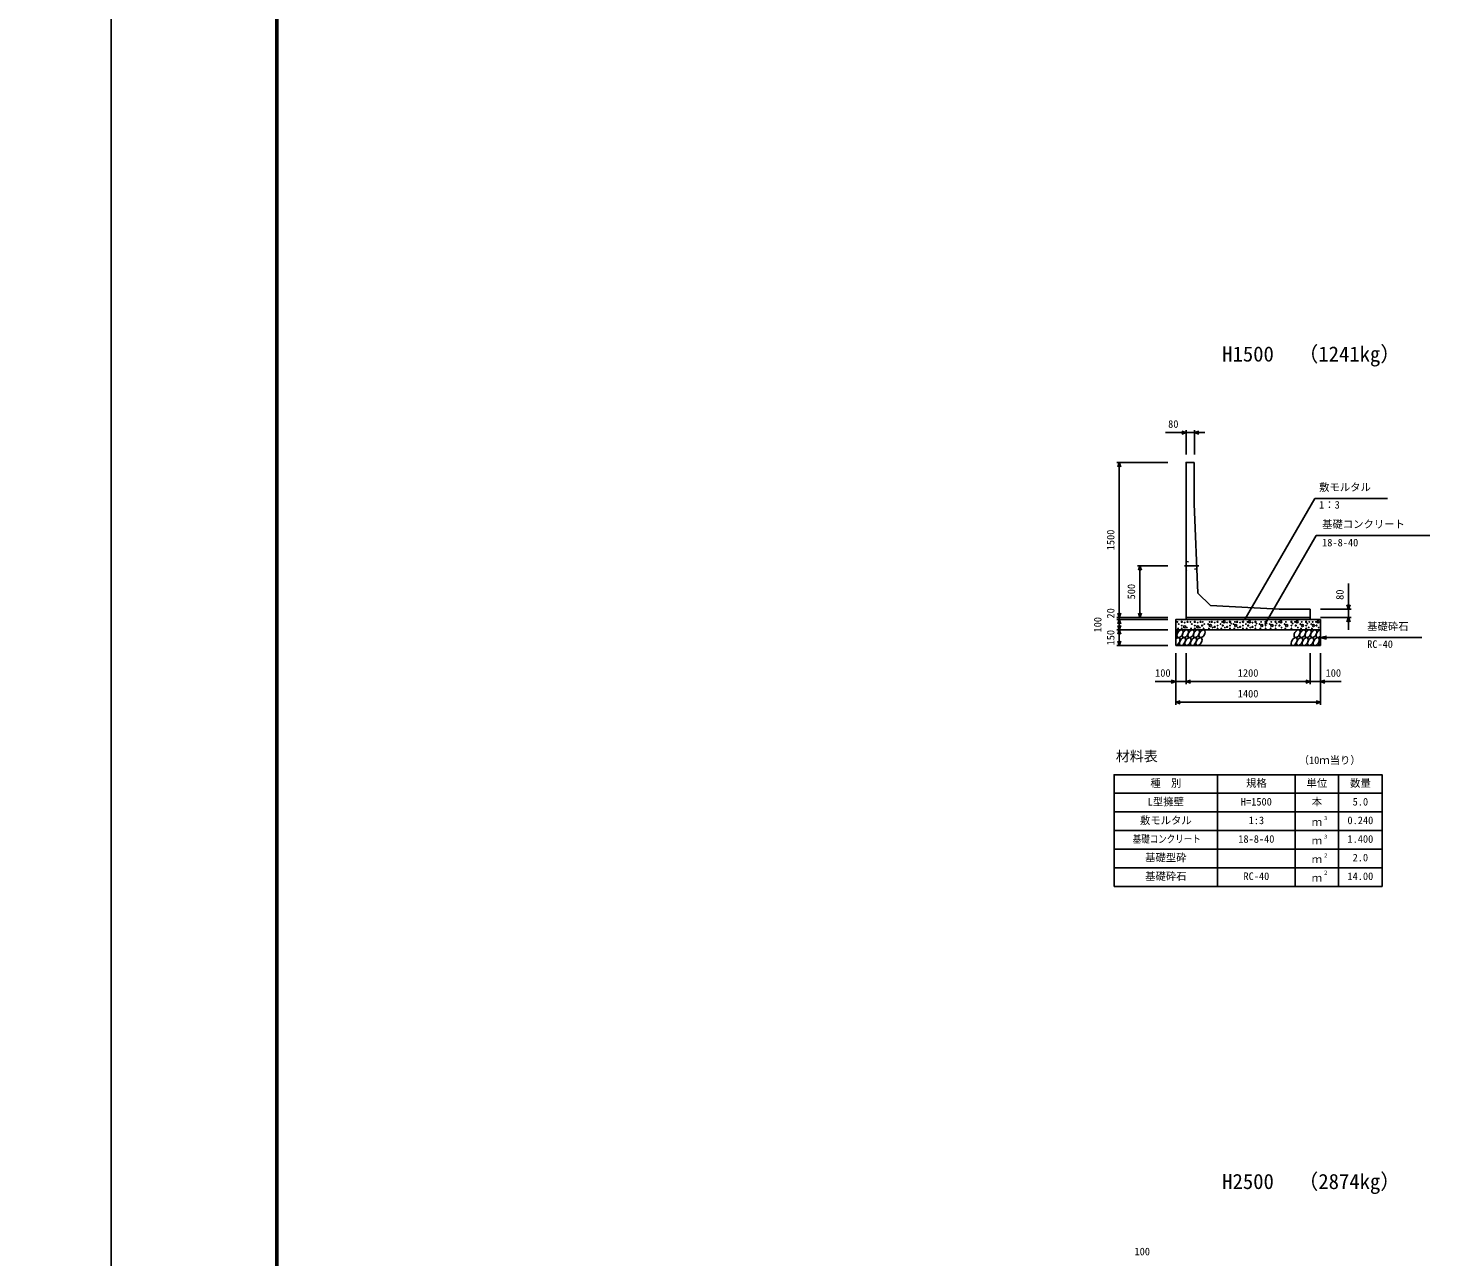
# Model space of a CAD drawing. Units: millimetres, scale not verified. Extents: x -67200 to 67200, y -23760 to 23760.
# Drawn here: x -800 to 12990, y 16 to 11888 of the extents above; entities that cross this region are included whole.
import ezdxf
from ezdxf.enums import TextEntityAlignment as Align

# ---------------------------------------------------------------- set-up
doc = ezdxf.new("R2010")
doc.units = ezdxf.units.MM
doc.header["$LTSCALE"] = 80
doc.linetypes.add('CHAIN1', pattern=[8, 5, -1, 1, -1])
doc.linetypes.add('DOTTED', pattern=[1.75, 0.25, -1.5])
for name, color, linetype, lineweight in [('0-0_CENTER', 7, 'CHAIN1', 25), ('0-1_DIM', 7, 'Continuous', 25), ('0-2_Defpoints', 5, 'Continuous', 25), ('0-3_HATCH', 6, 'Continuous', 25), ('0-4_HYO', 3, 'Continuous', 25), ('0-5_HYO2', 4, 'Continuous', 25), ('0-6_OUTLINE', 1, 'Continuous', 25), ('0-7_OUTLINE2', 4, 'DOTTED', 25), ('0-8_TXT', 7, 'Continuous', 25), ('0-9_WAKU', 3, 'Continuous', 25)]:
    doc.layers.add(name, color=color, linetype=linetype, lineweight=lineweight)
doc.styles.add('ＭＳ ゴシック', font='')
doc.styles.get('ＭＳ ゴシック').set_extended_font_data('MS Gothic')

msp = doc.modelspace()

# ---------------------------------------------------------------- linework, layer by layer
at = {"layer": '0-0_CENTER'}
msp.add_line((10372.19, 6694.21), (10509.06, 6694.21), dxfattribs=at)
at = {"layer": '0-1_DIM'}
for p, q in [((10386.61, 8006.1), (10386.61, 7769.21)), ((10466.61, 8006.1), (10466.61, 7769.21)), ((10187.06, 7981.1), (10386.61, 7981.1)), ((10466.61, 7981.1), (10386.61, 7981.1)), ((10466.61, 7981.1), (10566.61, 7981.1)), ((9715.89, 7694.21), (10210.89, 7694.21)), ((9740.89, 6194.21), (9740.89, 7694.21)), ((10958.04, 6182.31), (11629.31, 7344.99)), ((12331.72, 7344.99), (11629.31, 7344.99)), ((11147.52, 6127.92), (11643.79, 6987.48)), ((12743.33, 6987.48), (11643.79, 6987.48)), ((9915.89, 6694.21), (10210.89, 6694.21)), ((9940.89, 6694.21), (9940.89, 6194.21)), ((11955.89, 6274.21), (11955.89, 6521.9)), ((11980.89, 6274.21), (11685.89, 6274.21)), ((11955.89, 6274.21), (11955.89, 6194.21)), ((9715.89, 6194.21), (10210.89, 6194.21)), ((9715.89, 6174.21), (10210.89, 6174.21)), ((9715.89, 6074.21), (10210.89, 6074.21)), ((9740.89, 6194.21), (9740.89, 6174.21)), ((9740.89, 6174.21), (9740.89, 6074.21)), ((9740.89, 6074.21), (9740.89, 5924.21)), ((11980.89, 6194.21), (11685.89, 6194.21)), ((11955.89, 6074.21), (11955.89, 6194.21)), ((11685.89, 5999.21), (11743.85, 6014.74)), ((12666.21, 5999.21), (11685.89, 5999.21)), ((11685.89, 5999.21), (11743.85, 5983.68)), ((9715.89, 5924.21), (10210.89, 5924.21)), ((10285.89, 5349.21), (10285.89, 5849.21)), ((10385.89, 5549.21), (10385.89, 5849.21)), ((11585.89, 5549.21), (11585.89, 5849.21)), ((11585.89, 5549.21), (11585.89, 5849.21)), ((11685.89, 5349.21), (11685.89, 5849.21)), ((10086.35, 5574.21), (10285.89, 5574.21)), ((10385.89, 5574.21), (10285.89, 5574.21)), ((11585.89, 5574.21), (10385.89, 5574.21)), ((11685.89, 5574.21), (11585.89, 5574.21)), ((11885.44, 5574.21), (11685.89, 5574.21)), ((11685.89, 5374.21), (10285.89, 5374.21))]:
    msp.add_line(p, q, dxfattribs=at)
for points in [[(10344.32, 7996.49), (10386.61, 7981.1), (10344.32, 7965.71)], [(10508.89, 7996.49), (10466.61, 7981.1), (10508.89, 7965.71)], [(9756.28, 7651.92), (9740.89, 7694.21), (9725.5, 7651.92)], [(9956.28, 6651.92), (9940.89, 6694.21), (9925.5, 6651.92)], [(9756.28, 6236.49), (9740.89, 6194.21), (9725.5, 6236.49)], [(9956.28, 6236.49), (9940.89, 6194.21), (9925.5, 6236.49)], [(11940.5, 6316.49), (11955.89, 6274.21), (11971.28, 6316.49)], [(9756.28, 6131.92), (9740.89, 6174.21), (9725.5, 6131.92)], [(9756.28, 6116.49), (9740.89, 6074.21), (9725.5, 6116.49)], [(9756.28, 6031.92), (9740.89, 6074.21), (9725.5, 6031.92)], [(11940.5, 6151.92), (11955.89, 6194.21), (11971.28, 6151.92)], [(9756.28, 5966.49), (9740.89, 5924.21), (9725.5, 5966.49)], [(10243.61, 5589.6), (10285.89, 5574.21), (10243.61, 5558.82)], [(10428.18, 5589.6), (10385.89, 5574.21), (10428.18, 5558.82)], [(11543.61, 5589.6), (11585.89, 5574.21), (11543.61, 5558.82)], [(11728.18, 5589.6), (11685.89, 5574.21), (11728.18, 5558.82)], [(10328.18, 5389.6), (10285.89, 5374.21), (10328.18, 5358.82)], [(11643.61, 5389.6), (11685.89, 5374.21), (11643.61, 5358.82)]]:
    msp.add_lwpolyline(points, dxfattribs=at)
at = {"layer": '0-2_Defpoints'}
for points in [[(-67200, -23760), (0, -23760), (0, 23760), (-67200, 23760)], [(0, -23760), (67200, -23760), (67200, 23760), (0, 23760)]]:
    msp.add_lwpolyline(points, close=True, dxfattribs=at)
at = {"layer": '0-3_HATCH'}
for centre, radius in [((10301.86, 6151.38), 2.5), ((10308.87, 6088.35), 2.5), ((10315.88, 6130.37), 2.5), ((10344.75, 6152.26), 5), ((10344.75, 6116.37), 2.5), ((10344.75, 6088.35), 2.5), ((10372.79, 6103.23), 10), ((10372.79, 6144.38), 2.5), ((10393.82, 6096.23), 2.5), ((10400.83, 6151.38), 5), ((10427.97, 6151.38), 2.5), ((10434.97, 6088.35), 2.5), ((10441.98, 6130.37), 2.5), ((10470.86, 6152.26), 5), ((10470.86, 6116.37), 2.5), ((10470.86, 6088.35), 2.5), ((10498.9, 6103.23), 10), ((10498.9, 6144.38), 2.5), ((10519.93, 6096.23), 2.5), ((10526.93, 6151.38), 5), ((10540.95, 6116.37), 5), ((10547.97, 6151.38), 2.5), ((10554.97, 6088.35), 2.5), ((10561.98, 6130.37), 2.5), ((10599.8, 6130.37), 2.5), ((10606.81, 6088.35), 2.5), ((10620.83, 6116.37), 10), ((10613.82, 6151.38), 2.5), ((10634.85, 6151.38), 5), ((10641.86, 6096.23), 2.5), ((10662.89, 6103.23), 5), ((10662.89, 6144.38), 2.5), ((10690.93, 6152.26), 5), ((10690.93, 6116.37), 2.5), ((10690.93, 6088.35), 2.5), ((10719.8, 6130.37), 2.5), ((10726.81, 6088.35), 2.5), ((10733.82, 6151.38), 2.5), ((10740.83, 6116.37), 5), ((10754.85, 6151.38), 10), ((10761.86, 6096.23), 2.5), ((10782.89, 6103.23), 5), ((10782.89, 6144.38), 2.5), ((10810.93, 6152.26), 5), ((10810.93, 6116.37), 2.5), ((10810.93, 6088.35), 2.5), ((10822.27, 6134.69), 2.5), ((10845.03, 6130.37), 2.5), ((10852.04, 6088.35), 2.5), ((10866.06, 6116.37), 10), ((10859.04, 6151.38), 2.5), ((10880.08, 6151.38), 5), ((10887.08, 6096.23), 2.5), ((10908.11, 6103.23), 5), ((10908.11, 6144.38), 2.5), ((10936.15, 6152.26), 5), ((10936.15, 6116.37), 2.5), ((10936.15, 6088.35), 2.5), ((10965.03, 6130.37), 2.5), ((10972.04, 6088.35), 2.5), ((10979.04, 6151.38), 2.5), ((10986.06, 6116.37), 5), ((11000.08, 6151.38), 10), ((11007.08, 6096.23), 2.5), ((11028.11, 6103.23), 5), ((11028.11, 6144.38), 2.5), ((11056.15, 6152.26), 5), ((11056.15, 6116.37), 2.5), ((11056.15, 6088.35), 2.5), ((11067.49, 6134.69), 2.5), ((11096.95, 6130.37), 2.5), ((11103.96, 6088.35), 2.5), ((11117.98, 6116.37), 10), ((11110.97, 6151.38), 2.5), ((11154.59, 6152.26), 5), ((11154.59, 6116.37), 2.5), ((11154.59, 6088.35), 2.5), ((11165.93, 6134.69), 2.5), ((11195.39, 6130.37), 2.5), ((11202.4, 6088.35), 2.5), ((11216.42, 6116.37), 10), ((11209.41, 6151.38), 2.5), ((11251.58, 6152.26), 5), ((11251.58, 6116.37), 2.5), ((11251.58, 6088.35), 2.5), ((11262.92, 6134.69), 2.5), ((11281.28, 6151.38), 2.5), ((11288.29, 6116.37), 5), ((11302.31, 6151.38), 10), ((11309.32, 6096.23), 2.5), ((11337.66, 6130.37), 2.5), ((11344.67, 6088.35), 2.5), ((11358.69, 6116.37), 10), ((11351.68, 6151.38), 2.5), ((11404.97, 6152.26), 5), ((11404.97, 6116.37), 2.5), ((11404.97, 6088.35), 2.5), ((11416.31, 6134.69), 2.5), ((11438.94, 6151.38), 2.5), ((11445.95, 6116.37), 5), ((11459.97, 6151.38), 10), ((11466.98, 6096.23), 2.5), ((11490.64, 6130.37), 2.5), ((11497.65, 6088.35), 2.5), ((11511.67, 6116.37), 10), ((11504.65, 6151.38), 2.5), ((11546.83, 6152.26), 5), ((11546.83, 6116.37), 2.5), ((11546.83, 6088.35), 2.5), ((11558.17, 6134.69), 2.5), ((11571.49, 6098.02), 2.5), ((11576.53, 6151.38), 2.5), ((11595.76, 6130.37), 2.5), ((11602.77, 6088.35), 2.5), ((11616.79, 6116.37), 10), ((11609.78, 6151.38), 2.5), ((11640.57, 6151.38), 2.5), ((11647.58, 6116.37), 5), ((11661.6, 6151.38), 10), ((11668.61, 6096.23), 2.5)]:
    msp.add_circle(centre, radius, dxfattribs=at)
for centre, start_param, end_param in [((10273.53, 6036.7), 4.385593, 6.67454438), ((11672.03, 6036.7), 0.33577149, 4.44118059), ((10298.85, 5961.71), 3.51114638, 7.548991), ((11697.35, 5961.71), 1.2110787, 3.56587337)]:
    msp.add_ellipse(centre, major_axis=(21.81, 35.31), ratio=0.5792, start_param=start_param, end_param=end_param, dxfattribs=at)
for centre in [(10326.74, 6036.7), (10379.95, 6036.7), (10433.15, 6036.7), (10486.36, 6036.7), (10539.57, 6036.7), (11459.2, 6036.7), (11512.41, 6036.7), (11565.62, 6036.7), (11618.83, 6036.7), (10352.06, 5961.71), (10405.27, 5961.71), (10458.48, 5961.71), (10511.68, 5961.71), (11431.31, 5961.71), (11484.52, 5961.71), (11537.73, 5961.71), (11590.94, 5961.71), (11644.15, 5961.71)]:
    msp.add_ellipse(centre, major_axis=(21.81, 35.31), ratio=0.5792, dxfattribs=at)
at = {"layer": '0-4_HYO'}
for p, q in [((10690.89, 4674.21), (10690.89, 3594.21)), ((11440.89, 4674.21), (11440.89, 3594.21)), ((11860.89, 4674.21), (11860.89, 3594.21)), ((9690.89, 4494.21), (12280.89, 4494.21))]:
    msp.add_line(p, q, dxfattribs=at)
msp.add_lwpolyline([(9690.89, 3594.21), (12280.89, 3594.21), (12280.89, 4674.21), (9690.89, 4674.21)], close=True, dxfattribs=at)
at = {"layer": '0-5_HYO2'}
for p, q in [((9690.89, 4314.21), (12280.89, 4314.21)), ((9690.89, 4134.21), (12280.89, 4134.21)), ((9690.89, 3954.21), (12280.89, 3954.21)), ((9690.89, 3774.21), (12280.89, 3774.21))]:
    msp.add_line(p, q, dxfattribs=at)
at = {"layer": '0-6_OUTLINE'}
for p, q in [((10465.89, 7694.21), (10465.89, 7294.21)), ((10465.89, 7294.21), (10500.89, 6429.21)), ((10620.89, 6309.21), (10500.89, 6429.21)), ((10620.89, 6309.21), (11285.89, 6274.21)), ((11585.89, 6274.21), (11285.89, 6274.21)), ((11585.89, 6274.21), (11585.89, 6174.21)), ((11685.89, 6074.21), (10285.89, 6074.21)), ((10385.89, 6194.21), (11585.89, 6194.21)), ((11685.89, 6174.21), (11685.89, 5924.21)), ((11685.89, 5924.21), (10285.89, 5924.21))]:
    msp.add_line(p, q, dxfattribs=at)
for points in [[(10385.89, 6174.21), (10385.89, 7694.21), (10465.89, 7694.21)], [(11685.89, 6174.21), (10285.89, 6174.21), (10285.89, 5924.21)]]:
    msp.add_lwpolyline(points, dxfattribs=at)
at = {"layer": '0-7_OUTLINE2'}
for p, q in [((10390.39, 6734.21), (10385.89, 6738.71)), ((10385.89, 6649.71), (10390.39, 6654.21)), ((10390.39, 6734.21), (10484.45, 6724.21)), ((10486.88, 6664.21), (10390.39, 6654.21)), ((10484.45, 6724.21), (10488.77, 6728.71)), ((10491.57, 6659.71), (10486.88, 6664.21))]:
    msp.add_line(p, q, dxfattribs=at)
at = {"layer": '0-9_WAKU', "lineweight": 50}
msp.add_lwpolyline([(1600, -22160), (65600, -22160), (65600, 22160), (1600, 22160)], close=True, dxfattribs=at)

# ---------------------------------------------------------------- texts
at = {"layer": '0-1_DIM', "style": 'ＭＳ ゴシック'}
for s, p in [('80', (10212.97, 8006.1)), ('敷モルタル', (11672.16, 7394.99)), ('1：3', (11672.16, 7224.87)), ('基礎コンクリート', (11701.05, 7037.48)), ('18-8-40', (11701.05, 6859.85)), ('基礎砕石', (12136.15, 6049.21)), ('RC-40', (12136.15, 5877.83)), ('100', (10087.25, 5599.21)), ('1200', (10885.89, 5599.21)), ('100', (11734.53, 5599.21)), ('1400', (10885.89, 5399.21)), ('100', (9887.97, 6.1))]:
    msp.add_text(s, height=73.31, dxfattribs=at).set_placement(p, align=Align.BOTTOM_LEFT)
for s, p in [('1500', (9715.89, 6844.21)), ('500', (9915.89, 6369.21)), ('80', (11930.89, 6364.85)), ('20', (9715.89, 6184.27)), ('100', (9590.89, 6049.21)), ('150', (9715.89, 5924.21))]:
    msp.add_text(s, height=73.31, rotation=90, dxfattribs=at).set_placement(p, align=Align.BOTTOM_LEFT)
at = {"layer": '0-8_TXT', "style": 'ＭＳ ゴシック'}
for s, height, p in [('（1241kg）', 146.6, (11464.51, 8624.45)), ('H1500', 146.6, (10735.89, 8624.45)), ('材料表', 98.97, (9707.56, 4774.21)), ('（10ｍ当り）', 73.31, (11474.22, 4755.87)), ('種\u3000別', 73.31, (10040.89, 4534.21)), ('規格', 73.31, (10965.89, 4534.21)), ('単位', 73.31, (11550.89, 4534.21)), ('数量', 73.31, (11970.89, 4534.21)), ('L型擁壁', 73.31, (10015.89, 4354.21)), ('H=1500', 73.31, (10915.89, 4354.21)), ('本', 73.31, (11600.89, 4354.21)), ('5.0', 73.31, (11995.89, 4354.21)), ('敷モルタル', 73.31, (9940.89, 4174.21)), ('1:3', 73.31, (10990.89, 4174.21)), ('ｍ', 73.31, (11600.89, 4157.54)), ('３', 36.66, (11710.13, 4224.82)), ('0.240', 73.31, (11945.89, 4174.21)), ('18-8-40', 73.31, (10890.89, 3994.21)), ('ｍ', 73.31, (11600.89, 3977.54)), ('３', 36.66, (11710.13, 4044.82)), ('1.400', 73.31, (11945.89, 3994.21)), ('基礎型砕', 73.31, (9990.89, 3814.21)), ('ｍ', 73.31, (11600.89, 3797.54)), ('２', 36.66, (11710.13, 3864.82)), ('2.0', 73.31, (11995.89, 3814.21)), ('基礎砕石', 73.31, (9990.89, 3634.21)), ('RC-40', 73.31, (10940.89, 3634.21)), ('２', 36.66, (11710.13, 3698.15)), ('14.00', 73.31, (11945.89, 3634.21)), ('ｍ', 73.31, (11600.89, 3617.54)), ('（2874kg）', 146.6, (11464.51, 624.45)), ('H2500', 146.6, (10735.89, 624.45))]:
    msp.add_text(s, height=height, dxfattribs=at).set_placement(p, align=Align.BOTTOM_LEFT)
at = {"layer": '0-8_TXT', "style": 'ＭＳ ゴシック', "width": 0.8}
msp.add_text('基礎コンクリート', height=73.31, dxfattribs=at).set_placement((9870.89, 3994.21), align=Align.BOTTOM_LEFT)

doc.saveas('drawing.dxf')
